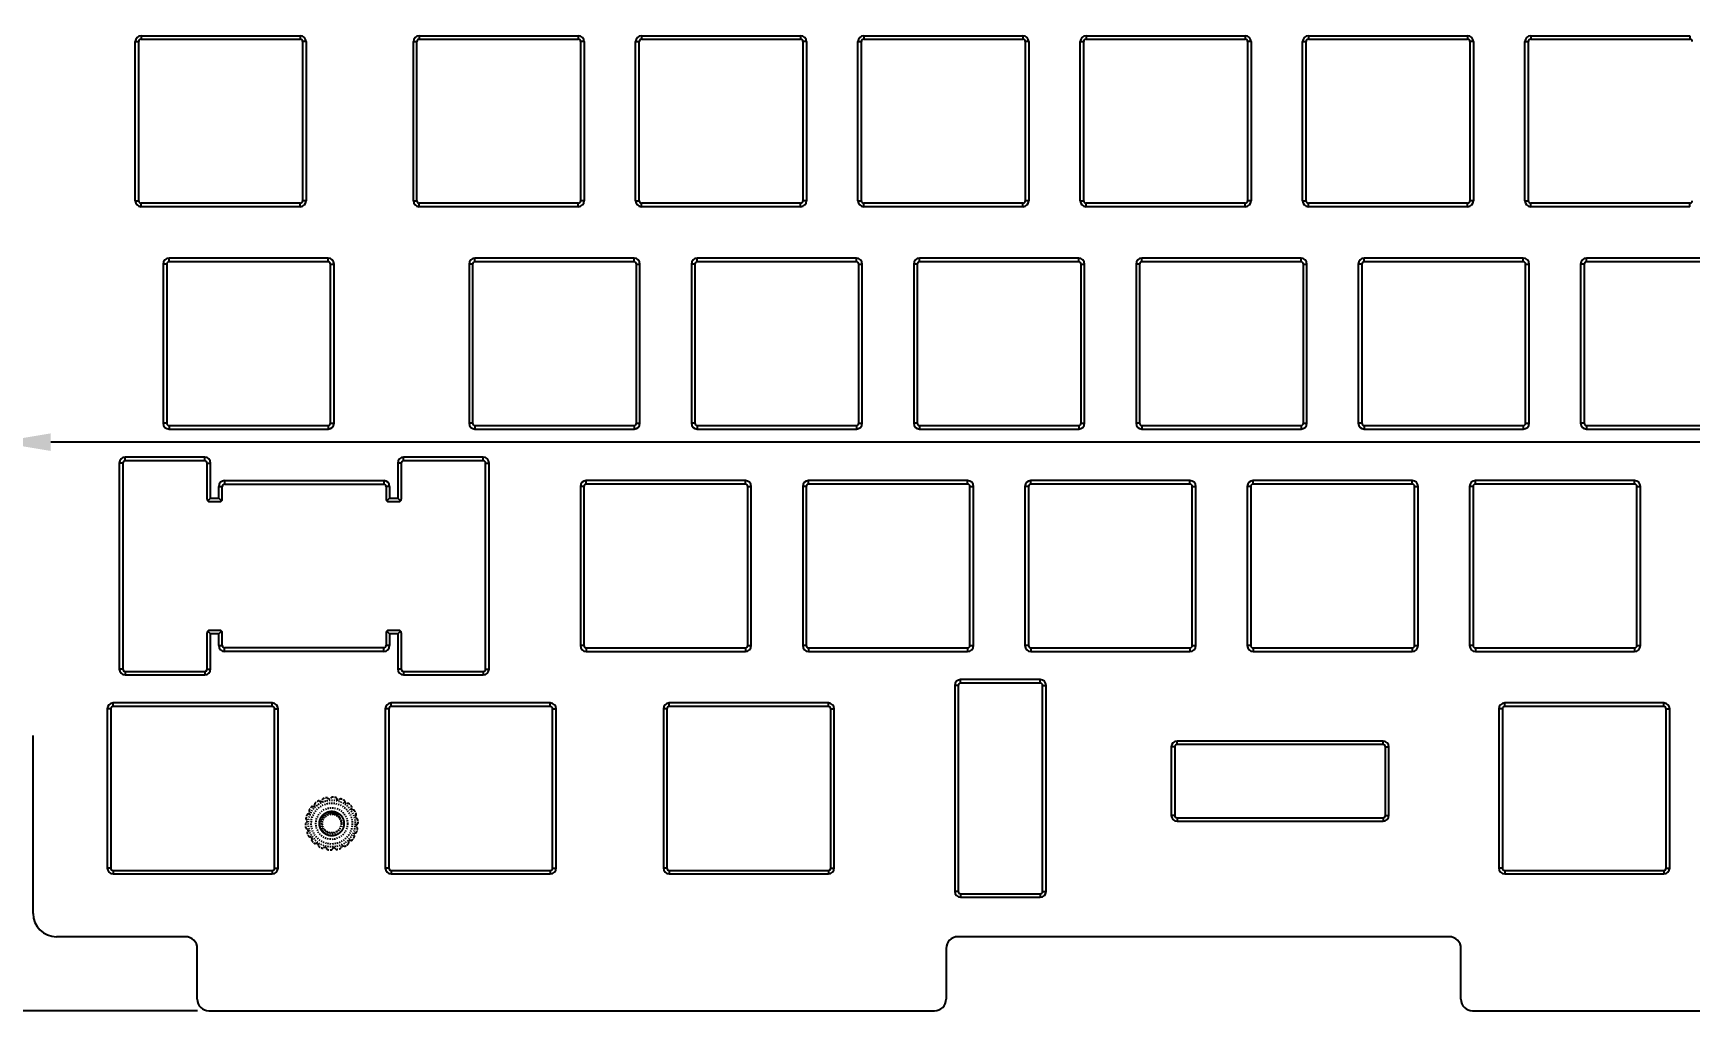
# Model space of a CAD drawing. Header units: inches. Extents: x 1466 to 2556, y -36 to 323.
# Drawn here: x 1578.4 to 1720, y 133.9 to 217.5 of the extents above; entities that cross this region are included whole.
import ezdxf

# ---------------------------------------------------------------- set-up
doc = ezdxf.new("R2010")
doc.units = ezdxf.units.IN
doc.header["$LTSCALE"] = 0.909449
doc.header["$MEASUREMENT"] = 0
doc.header["$PDMODE"] = 3
doc.header["$PDSIZE"] = 0.3125
doc.linetypes.add('HIDDEN', pattern=[0.2, 0.1, -0.1])
doc.linetypes.add('PHANTOM', pattern=[0.8, 0.45, -0.05, 0.1, -0.05, 0.1, -0.05])
doc.layers.get('0').update_dxf_attribs({"linetype": 'CONTINUOUS'})
doc.layers.get('Defpoints').update_dxf_attribs({"linetype": 'CONTINUOUS'})
doc.layers.add('DEFAULT_2', color=8, linetype='HIDDEN')
doc.layers.add('DEFAULT_3', color=7, linetype='PHANTOM')
doc.styles.get("Standard").update_dxf_attribs({"font": 'txt', "width": 0.8})
doc.dimstyles.get("Standard").update_dxf_attribs({"dimtxt": 6, "dimasz": 4.5, "dimexe": 1, "dimexo": 1, "dimgap": 0.09, "dimtad": 0, "dimzin": 1, "dimdsep": 46, "dimtxsty": 'STANDARD', "dimcen": 0.09, "dimclrd": 5, "dimclre": 5, "dimclrt": 1, "dimadec": 0, "dimazin": 0, "dimtp": 0.01, "dimtm": 0.01, "dimtfac": 1, "dimtofl": 0, "dimtmove": 0, "dimatfit": 3, "dimfxl": 1, "dimtolj": 1, "dimtzin": 4, "dimarcsym": 0})

# ---------------------------------------------------------------- blocks, each defined once
blk = doc.blocks.new('*D40')
at = {"layer": 'DEFAULT_3', "color": 3, "linetype": 'ByBlock', "lineweight": -2}
for p, q in [((1575.4, 189.46), (1575.4, 181.53)), ((1894.49, 189.46), (1894.49, 181.53)), ((1575.4, 182.53), (1570.9, 182.53)), ((1889.99, 182.53), (1579.9, 182.53))]:
    blk.add_line(p, q, dxfattribs=at)
at = {"layer": 'DEFAULT_3', "color": 3, "linetype": 'ByBlock'}
for points in [[(1579.9, 183.28), (1579.9, 181.78), (1575.4, 182.53)], [(1889.99, 183.28), (1889.99, 181.78), (1894.49, 182.53)]]:
    blk.add_solid(points, dxfattribs=at)
at = {"layer": 'Defpoints', "color": 0, "linetype": 'ByBlock'}
for p in [(1575.4, 190.46), (1894.49, 190.46), (1894.49, 182.53)]:
    blk.add_point(p, dxfattribs=at)
at = {"layer": 'DEFAULT_3', "color": 3, "linetype": 'ByBlock', "insert": (1554.01, 182.53), "char_height": 6, "attachment_point": 5}
blk.add_mtext('\\A1;319.10%%P0.1', dxfattribs=at)
blk = doc.blocks.new('*D41')
at = {"layer": 'DEFAULT_3', "color": 3, "linetype": 'ByBlock', "lineweight": -2}
for p, q in [((1579.4, 239.5), (1523.51, 239.5)), ((1524.51, 235), (1524.51, 196.62)), ((1524.51, 138.45), (1524.51, 174.84)), ((1592.43, 133.95), (1523.51, 133.95))]:
    blk.add_line(p, q, dxfattribs=at)
at = {"layer": 'DEFAULT_3', "color": 3, "linetype": 'ByBlock'}
for points in [[(1523.76, 235), (1525.26, 235), (1524.51, 239.5)], [(1523.76, 138.45), (1525.26, 138.45), (1524.51, 133.95)]]:
    blk.add_solid(points, dxfattribs=at)
at = {"layer": 'Defpoints', "color": 0, "linetype": 'ByBlock'}
for p in [(1580.4, 239.5), (1524.51, 133.95), (1593.43, 133.95)]:
    blk.add_point(p, dxfattribs=at)
at = {"layer": 'DEFAULT_3', "color": 3, "linetype": 'ByBlock', "insert": (1524.51, 185.73), "char_height": 6, "attachment_point": 5, "rotation": 90}
blk.add_mtext('\\A1;105.55', dxfattribs=at)

msp = doc.modelspace()

# ---------------------------------------------------------------- linework, layer by layer
at = {"color": 7, "linetype": 'Continuous'}
for p, q in [((1587.127, 203.147), (1587.127, 216.747)), ((1587.127, 216.747), (1587.427, 216.747)), ((1587.427, 203.147), (1587.427, 216.747)), ((1587.627, 217.247), (1587.627, 216.947)), ((1587.627, 217.247), (1601.227, 217.247)), ((1587.627, 216.947), (1601.227, 216.947)), ((1601.227, 217.247), (1601.227, 216.947)), ((1601.427, 216.747), (1601.427, 203.147)), ((1601.727, 216.747), (1601.427, 216.747)), ((1601.727, 216.747), (1601.727, 203.147)), ((1610.892, 203.147), (1610.892, 216.747)), ((1610.892, 216.747), (1611.192, 216.747)), ((1611.192, 203.147), (1611.192, 216.747)), ((1611.392, 217.247), (1611.392, 216.947)), ((1611.392, 217.247), (1624.992, 217.247)), ((1611.392, 216.947), (1624.992, 216.947)), ((1624.992, 217.247), (1624.992, 216.947)), ((1625.192, 216.747), (1625.192, 203.147)), ((1625.492, 216.747), (1625.192, 216.747)), ((1625.492, 216.747), (1625.492, 203.147)), ((1629.892, 203.147), (1629.892, 216.747)), ((1629.892, 216.747), (1630.192, 216.747)), ((1630.192, 203.147), (1630.192, 216.747)), ((1630.392, 217.247), (1630.392, 216.947)), ((1630.392, 217.247), (1643.992, 217.247)), ((1630.392, 216.947), (1643.992, 216.947)), ((1643.992, 217.247), (1643.992, 216.947)), ((1644.192, 216.747), (1644.192, 203.147)), ((1644.492, 216.747), (1644.192, 216.747)), ((1644.492, 216.747), (1644.492, 203.147)), ((1648.892, 203.147), (1648.892, 216.747)), ((1648.892, 216.747), (1649.192, 216.747)), ((1649.192, 203.147), (1649.192, 216.747)), ((1649.392, 217.247), (1649.392, 216.947)), ((1649.392, 217.247), (1662.992, 217.247)), ((1649.392, 216.947), (1662.992, 216.947)), ((1662.992, 217.247), (1662.992, 216.947)), ((1663.192, 216.747), (1663.192, 203.147)), ((1663.492, 216.747), (1663.192, 216.747)), ((1663.492, 216.747), (1663.492, 203.147)), ((1667.892, 203.147), (1667.892, 216.747)), ((1667.892, 216.747), (1668.192, 216.747)), ((1668.192, 203.147), (1668.192, 216.747)), ((1668.392, 217.247), (1668.392, 216.947)), ((1668.392, 217.247), (1681.992, 217.247)), ((1668.392, 216.947), (1681.992, 216.947)), ((1681.992, 217.247), (1681.992, 216.947)), ((1682.192, 216.747), (1682.192, 203.147)), ((1682.492, 216.747), (1682.192, 216.747)), ((1682.492, 216.747), (1682.492, 203.147)), ((1686.892, 203.147), (1686.892, 216.747)), ((1686.892, 216.747), (1687.192, 216.747)), ((1687.192, 203.147), (1687.192, 216.747)), ((1687.392, 217.247), (1687.392, 216.947)), ((1687.392, 217.247), (1700.992, 217.247)), ((1687.392, 216.947), (1700.992, 216.947)), ((1700.992, 217.247), (1700.992, 216.947)), ((1701.192, 216.747), (1701.192, 203.147)), ((1701.492, 216.747), (1701.192, 216.747)), ((1701.492, 216.747), (1701.492, 203.147)), ((1705.892, 203.147), (1705.892, 216.747)), ((1705.892, 216.747), (1706.192, 216.747)), ((1706.192, 203.147), (1706.192, 216.747)), ((1706.392, 217.247), (1706.392, 216.947)), ((1706.392, 217.247), (1719.992, 217.247)), ((1706.392, 216.947), (1719.992, 216.947)), ((1719.992, 217.247), (1719.992, 216.947)), ((1587.127, 203.147), (1587.427, 203.147)), ((1587.627, 202.647), (1587.627, 202.947)), ((1601.227, 202.947), (1587.627, 202.947)), ((1601.227, 202.647), (1587.627, 202.647)), ((1601.227, 202.647), (1601.227, 202.947)), ((1601.727, 203.147), (1601.427, 203.147)), ((1610.892, 203.147), (1611.192, 203.147)), ((1611.392, 202.647), (1611.392, 202.947)), ((1624.992, 202.947), (1611.392, 202.947)), ((1624.992, 202.647), (1611.392, 202.647)), ((1624.992, 202.647), (1624.992, 202.947)), ((1625.492, 203.147), (1625.192, 203.147)), ((1629.892, 203.147), (1630.192, 203.147)), ((1630.392, 202.647), (1630.392, 202.947)), ((1643.992, 202.947), (1630.392, 202.947)), ((1643.992, 202.647), (1630.392, 202.647)), ((1643.992, 202.647), (1643.992, 202.947)), ((1644.492, 203.147), (1644.192, 203.147)), ((1648.892, 203.147), (1649.192, 203.147)), ((1649.392, 202.647), (1649.392, 202.947)), ((1662.992, 202.947), (1649.392, 202.947)), ((1662.992, 202.647), (1649.392, 202.647)), ((1662.992, 202.647), (1662.992, 202.947)), ((1663.492, 203.147), (1663.192, 203.147)), ((1667.892, 203.147), (1668.192, 203.147)), ((1668.392, 202.647), (1668.392, 202.947)), ((1681.992, 202.947), (1668.392, 202.947)), ((1681.992, 202.647), (1668.392, 202.647)), ((1681.992, 202.647), (1681.992, 202.947)), ((1682.492, 203.147), (1682.192, 203.147)), ((1686.892, 203.147), (1687.192, 203.147)), ((1687.392, 202.647), (1687.392, 202.947)), ((1700.992, 202.947), (1687.392, 202.947)), ((1700.992, 202.647), (1687.392, 202.647)), ((1700.992, 202.647), (1700.992, 202.947)), ((1701.492, 203.147), (1701.192, 203.147)), ((1705.892, 203.147), (1706.192, 203.147)), ((1706.392, 202.647), (1706.392, 202.947)), ((1719.992, 202.947), (1706.392, 202.947)), ((1719.992, 202.647), (1706.392, 202.647)), ((1719.992, 202.647), (1719.992, 202.947)), ((1590.012, 197.947), (1590.012, 198.247)), ((1603.612, 198.247), (1590.012, 198.247)), ((1603.612, 197.947), (1603.612, 198.247)), ((1616.157, 197.947), (1616.157, 198.247)), ((1629.757, 198.247), (1616.157, 198.247)), ((1629.757, 197.947), (1629.757, 198.247)), ((1635.157, 197.947), (1635.157, 198.247)), ((1648.757, 198.247), (1635.157, 198.247)), ((1648.757, 197.947), (1648.757, 198.247)), ((1654.157, 197.947), (1654.157, 198.247)), ((1667.757, 198.247), (1654.157, 198.247)), ((1667.757, 197.947), (1667.757, 198.247)), ((1673.157, 197.947), (1673.157, 198.247)), ((1686.757, 198.247), (1673.157, 198.247)), ((1686.757, 197.947), (1686.757, 198.247)), ((1692.157, 197.947), (1692.157, 198.247)), ((1705.757, 198.247), (1692.157, 198.247)), ((1705.757, 197.947), (1705.757, 198.247)), ((1711.157, 197.947), (1711.157, 198.247)), ((1724.757, 198.247), (1711.157, 198.247)), ((1589.512, 197.747), (1589.512, 184.147)), ((1589.812, 197.747), (1589.512, 197.747)), ((1589.812, 197.747), (1589.812, 184.147)), ((1603.612, 197.947), (1590.012, 197.947)), ((1603.812, 184.147), (1603.812, 197.747)), ((1603.812, 197.747), (1604.112, 197.747)), ((1604.112, 184.147), (1604.112, 197.747)), ((1615.657, 197.747), (1615.657, 184.147)), ((1615.957, 197.747), (1615.657, 197.747)), ((1615.957, 197.747), (1615.957, 184.147)), ((1629.757, 197.947), (1616.157, 197.947)), ((1629.957, 184.147), (1629.957, 197.747)), ((1629.957, 197.747), (1630.257, 197.747)), ((1630.257, 184.147), (1630.257, 197.747)), ((1634.657, 197.747), (1634.657, 184.147)), ((1634.957, 197.747), (1634.657, 197.747)), ((1634.957, 197.747), (1634.957, 184.147)), ((1648.757, 197.947), (1635.157, 197.947)), ((1648.957, 184.147), (1648.957, 197.747)), ((1648.957, 197.747), (1649.257, 197.747)), ((1649.257, 184.147), (1649.257, 197.747)), ((1653.657, 197.747), (1653.657, 184.147)), ((1653.957, 197.747), (1653.657, 197.747)), ((1653.957, 197.747), (1653.957, 184.147)), ((1667.757, 197.947), (1654.157, 197.947)), ((1667.957, 184.147), (1667.957, 197.747)), ((1667.957, 197.747), (1668.257, 197.747)), ((1668.257, 184.147), (1668.257, 197.747)), ((1672.657, 197.747), (1672.657, 184.147)), ((1672.957, 197.747), (1672.657, 197.747)), ((1672.957, 197.747), (1672.957, 184.147)), ((1686.757, 197.947), (1673.157, 197.947)), ((1686.957, 184.147), (1686.957, 197.747)), ((1686.957, 197.747), (1687.257, 197.747)), ((1687.257, 184.147), (1687.257, 197.747)), ((1691.657, 197.747), (1691.657, 184.147)), ((1691.957, 197.747), (1691.657, 197.747)), ((1691.957, 197.747), (1691.957, 184.147)), ((1705.757, 197.947), (1692.157, 197.947)), ((1705.957, 184.147), (1705.957, 197.747)), ((1705.957, 197.747), (1706.257, 197.747)), ((1706.257, 184.147), (1706.257, 197.747)), ((1710.657, 197.747), (1710.657, 184.147)), ((1710.957, 197.747), (1710.657, 197.747)), ((1710.957, 197.747), (1710.957, 184.147)), ((1724.757, 197.947), (1711.157, 197.947)), ((1589.812, 184.147), (1589.512, 184.147)), ((1603.812, 184.147), (1604.112, 184.147)), ((1615.957, 184.147), (1615.657, 184.147)), ((1629.957, 184.147), (1630.257, 184.147)), ((1634.957, 184.147), (1634.657, 184.147)), ((1648.957, 184.147), (1649.257, 184.147)), ((1653.957, 184.147), (1653.657, 184.147)), ((1667.957, 184.147), (1668.257, 184.147)), ((1672.957, 184.147), (1672.657, 184.147)), ((1686.957, 184.147), (1687.257, 184.147)), ((1691.957, 184.147), (1691.657, 184.147)), ((1705.957, 184.147), (1706.257, 184.147)), ((1710.957, 184.147), (1710.657, 184.147)), ((1590.012, 183.947), (1590.012, 183.647)), ((1590.012, 183.947), (1603.612, 183.947)), ((1590.012, 183.647), (1603.612, 183.647)), ((1603.612, 183.947), (1603.612, 183.647)), ((1616.157, 183.947), (1616.157, 183.647)), ((1616.157, 183.947), (1629.757, 183.947)), ((1616.157, 183.647), (1629.757, 183.647)), ((1629.757, 183.947), (1629.757, 183.647)), ((1635.157, 183.947), (1635.157, 183.647)), ((1635.157, 183.947), (1648.757, 183.947)), ((1635.157, 183.647), (1648.757, 183.647)), ((1648.757, 183.947), (1648.757, 183.647)), ((1654.157, 183.947), (1654.157, 183.647)), ((1654.157, 183.947), (1667.757, 183.947)), ((1654.157, 183.647), (1667.757, 183.647)), ((1667.757, 183.947), (1667.757, 183.647)), ((1673.157, 183.947), (1673.157, 183.647)), ((1673.157, 183.947), (1686.757, 183.947)), ((1673.157, 183.647), (1686.757, 183.647)), ((1686.757, 183.947), (1686.757, 183.647)), ((1692.157, 183.947), (1692.157, 183.647)), ((1692.157, 183.947), (1705.757, 183.947)), ((1692.157, 183.647), (1705.757, 183.647)), ((1705.757, 183.947), (1705.757, 183.647)), ((1711.157, 183.947), (1711.157, 183.647)), ((1711.157, 183.947), (1724.757, 183.947)), ((1711.157, 183.647), (1724.757, 183.647)), ((1586.262, 180.947), (1586.262, 181.247)), ((1593.062, 181.247), (1586.262, 181.247)), ((1593.062, 180.947), (1593.062, 181.247)), ((1610.062, 180.947), (1610.062, 181.247)), ((1616.862, 181.247), (1610.062, 181.247)), ((1616.862, 180.947), (1616.862, 181.247)), ((1585.762, 180.747), (1585.762, 163.147)), ((1586.062, 180.747), (1585.762, 180.747)), ((1586.062, 180.747), (1586.062, 163.147)), ((1593.062, 180.947), (1586.262, 180.947)), ((1593.262, 177.647), (1593.262, 180.747)), ((1593.262, 180.747), (1593.562, 180.747)), ((1593.562, 177.747), (1593.562, 180.747)), ((1609.562, 180.747), (1609.562, 177.747)), ((1609.862, 180.747), (1609.562, 180.747)), ((1609.862, 180.747), (1609.862, 177.647)), ((1616.862, 180.947), (1610.062, 180.947)), ((1617.062, 163.147), (1617.062, 180.747)), ((1617.062, 180.747), (1617.362, 180.747)), ((1617.362, 163.147), (1617.362, 180.747)), ((1594.262, 177.747), (1594.262, 178.747)), ((1594.262, 178.747), (1594.562, 178.747)), ((1594.562, 177.647), (1594.562, 178.747)), ((1594.762, 179.247), (1594.762, 178.947)), ((1594.762, 179.247), (1608.362, 179.247)), ((1594.762, 178.947), (1608.362, 178.947)), ((1608.362, 179.247), (1608.362, 178.947)), ((1608.562, 178.747), (1608.562, 177.647)), ((1608.862, 178.747), (1608.562, 178.747)), ((1608.862, 178.747), (1608.862, 177.747)), ((1625.167, 178.747), (1625.167, 165.147)), ((1625.467, 178.747), (1625.167, 178.747)), ((1625.467, 178.747), (1625.467, 165.147)), ((1625.667, 178.947), (1625.667, 179.247)), ((1639.267, 179.247), (1625.667, 179.247)), ((1639.267, 178.947), (1625.667, 178.947)), ((1639.267, 178.947), (1639.267, 179.247)), ((1639.467, 165.147), (1639.467, 178.747)), ((1639.467, 178.747), (1639.767, 178.747)), ((1639.767, 165.147), (1639.767, 178.747)), ((1644.167, 178.747), (1644.167, 165.147)), ((1644.467, 178.747), (1644.167, 178.747)), ((1644.467, 178.747), (1644.467, 165.147)), ((1644.667, 178.947), (1644.667, 179.247)), ((1658.267, 179.247), (1644.667, 179.247)), ((1658.267, 178.947), (1644.667, 178.947)), ((1658.267, 178.947), (1658.267, 179.247)), ((1658.467, 165.147), (1658.467, 178.747)), ((1658.467, 178.747), (1658.767, 178.747)), ((1658.767, 165.147), (1658.767, 178.747)), ((1663.167, 178.747), (1663.167, 165.147)), ((1663.467, 178.747), (1663.167, 178.747)), ((1663.467, 178.747), (1663.467, 165.147)), ((1663.667, 178.947), (1663.667, 179.247)), ((1677.267, 179.247), (1663.667, 179.247)), ((1677.267, 178.947), (1663.667, 178.947)), ((1677.267, 178.947), (1677.267, 179.247)), ((1677.467, 165.147), (1677.467, 178.747)), ((1677.467, 178.747), (1677.767, 178.747)), ((1677.767, 165.147), (1677.767, 178.747)), ((1682.167, 178.747), (1682.167, 165.147)), ((1682.467, 178.747), (1682.167, 178.747)), ((1682.467, 178.747), (1682.467, 165.147)), ((1682.667, 178.947), (1682.667, 179.247)), ((1696.267, 179.247), (1682.667, 179.247)), ((1696.267, 178.947), (1682.667, 178.947)), ((1696.267, 178.947), (1696.267, 179.247)), ((1696.467, 165.147), (1696.467, 178.747)), ((1696.467, 178.747), (1696.767, 178.747)), ((1696.767, 165.147), (1696.767, 178.747)), ((1701.167, 178.747), (1701.167, 165.147)), ((1701.467, 178.747), (1701.167, 178.747)), ((1701.467, 178.747), (1701.467, 165.147)), ((1701.667, 178.947), (1701.667, 179.247)), ((1715.267, 179.247), (1701.667, 179.247)), ((1715.267, 178.947), (1701.667, 178.947)), ((1715.267, 178.947), (1715.267, 179.247)), ((1715.467, 165.147), (1715.467, 178.747)), ((1715.467, 178.747), (1715.767, 178.747)), ((1715.767, 165.147), (1715.767, 178.747)), ((1593.321, 177.505), (1593.562, 177.747)), ((1593.462, 177.447), (1594.362, 177.447)), ((1593.562, 177.747), (1594.262, 177.747)), ((1594.504, 177.505), (1594.262, 177.747)), ((1608.621, 177.505), (1608.862, 177.747)), ((1608.762, 177.447), (1609.662, 177.447)), ((1608.862, 177.747), (1609.562, 177.747)), ((1609.804, 177.505), (1609.562, 177.747)), ((1593.262, 163.147), (1593.262, 166.247)), ((1593.321, 166.388), (1593.562, 166.147)), ((1594.362, 166.447), (1593.462, 166.447)), ((1593.562, 163.147), (1593.562, 166.147)), ((1594.262, 166.147), (1593.562, 166.147)), ((1594.504, 166.388), (1594.262, 166.147)), ((1594.262, 165.147), (1594.262, 166.147)), ((1594.562, 165.147), (1594.562, 166.247)), ((1608.562, 166.247), (1608.562, 165.147)), ((1608.621, 166.388), (1608.862, 166.147)), ((1609.662, 166.447), (1608.762, 166.447)), ((1608.862, 166.147), (1608.862, 165.147)), ((1609.562, 166.147), (1608.862, 166.147)), ((1609.804, 166.388), (1609.562, 166.147)), ((1609.562, 166.147), (1609.562, 163.147)), ((1609.862, 166.247), (1609.862, 163.147)), ((1594.262, 165.147), (1594.562, 165.147)), ((1594.762, 164.647), (1594.762, 164.947)), ((1608.362, 164.947), (1594.762, 164.947)), ((1608.362, 164.647), (1594.762, 164.647)), ((1608.362, 164.647), (1608.362, 164.947)), ((1608.862, 165.147), (1608.562, 165.147)), ((1625.467, 165.147), (1625.167, 165.147)), ((1625.667, 164.947), (1625.667, 164.647)), ((1625.667, 164.947), (1639.267, 164.947)), ((1625.667, 164.647), (1639.267, 164.647)), ((1639.267, 164.947), (1639.267, 164.647)), ((1639.467, 165.147), (1639.767, 165.147)), ((1644.467, 165.147), (1644.167, 165.147)), ((1644.667, 164.947), (1644.667, 164.647)), ((1644.667, 164.947), (1658.267, 164.947)), ((1644.667, 164.647), (1658.267, 164.647)), ((1658.267, 164.947), (1658.267, 164.647)), ((1658.467, 165.147), (1658.767, 165.147)), ((1663.467, 165.147), (1663.167, 165.147)), ((1663.667, 164.947), (1663.667, 164.647)), ((1663.667, 164.947), (1677.267, 164.947)), ((1663.667, 164.647), (1677.267, 164.647)), ((1677.267, 164.947), (1677.267, 164.647)), ((1677.467, 165.147), (1677.767, 165.147)), ((1682.467, 165.147), (1682.167, 165.147)), ((1682.667, 164.947), (1682.667, 164.647)), ((1682.667, 164.947), (1696.267, 164.947)), ((1682.667, 164.647), (1696.267, 164.647)), ((1696.267, 164.947), (1696.267, 164.647)), ((1696.467, 165.147), (1696.767, 165.147)), ((1701.467, 165.147), (1701.167, 165.147)), ((1701.667, 164.947), (1701.667, 164.647)), ((1701.667, 164.947), (1715.267, 164.947)), ((1701.667, 164.647), (1715.267, 164.647)), ((1715.267, 164.947), (1715.267, 164.647)), ((1715.467, 165.147), (1715.767, 165.147)), ((1586.062, 163.147), (1585.762, 163.147)), ((1586.262, 162.947), (1586.262, 162.647)), ((1586.262, 162.947), (1593.062, 162.947)), ((1593.062, 162.947), (1593.062, 162.647)), ((1593.262, 163.147), (1593.562, 163.147)), ((1609.862, 163.147), (1609.562, 163.147)), ((1610.062, 162.947), (1610.062, 162.647)), ((1610.062, 162.947), (1616.862, 162.947)), ((1616.862, 162.947), (1616.862, 162.647)), ((1617.062, 163.147), (1617.362, 163.147)), ((1586.262, 162.647), (1593.062, 162.647)), ((1610.062, 162.647), (1616.862, 162.647)), ((1657.167, 161.747), (1657.167, 144.147)), ((1657.467, 161.747), (1657.167, 161.747)), ((1657.467, 161.747), (1657.467, 144.147)), ((1657.667, 161.947), (1657.667, 162.247)), ((1664.467, 162.247), (1657.667, 162.247)), ((1664.467, 161.947), (1657.667, 161.947)), ((1664.467, 161.947), (1664.467, 162.247)), ((1664.667, 144.147), (1664.667, 161.747)), ((1664.667, 161.747), (1664.967, 161.747)), ((1664.967, 144.147), (1664.967, 161.747)), ((1585.232, 159.947), (1585.232, 160.247)), ((1598.832, 160.247), (1585.232, 160.247)), ((1598.832, 159.947), (1598.832, 160.247)), ((1608.997, 159.947), (1608.997, 160.247)), ((1622.597, 160.247), (1608.997, 160.247)), ((1622.597, 159.947), (1622.597, 160.247)), ((1632.762, 159.947), (1632.762, 160.247)), ((1646.362, 160.247), (1632.762, 160.247)), ((1646.362, 159.947), (1646.362, 160.247)), ((1704.167, 159.947), (1704.167, 160.247)), ((1717.767, 160.247), (1704.167, 160.247)), ((1717.767, 159.947), (1717.767, 160.247)), ((1584.732, 159.747), (1584.732, 146.147)), ((1585.032, 159.747), (1584.732, 159.747)), ((1585.032, 159.747), (1585.032, 146.147)), ((1598.832, 159.947), (1585.232, 159.947)), ((1599.032, 146.147), (1599.032, 159.747)), ((1599.032, 159.747), (1599.332, 159.747)), ((1599.332, 146.147), (1599.332, 159.747)), ((1608.497, 159.747), (1608.497, 146.147)), ((1608.797, 159.747), (1608.497, 159.747)), ((1608.797, 159.747), (1608.797, 146.147)), ((1622.597, 159.947), (1608.997, 159.947)), ((1622.797, 146.147), (1622.797, 159.747)), ((1622.797, 159.747), (1623.097, 159.747)), ((1623.097, 146.147), (1623.097, 159.747)), ((1632.262, 159.747), (1632.262, 146.147)), ((1632.562, 159.747), (1632.262, 159.747)), ((1632.562, 159.747), (1632.562, 146.147)), ((1646.362, 159.947), (1632.762, 159.947)), ((1646.562, 146.147), (1646.562, 159.747)), ((1646.562, 159.747), (1646.862, 159.747)), ((1646.862, 146.147), (1646.862, 159.747)), ((1703.667, 159.747), (1703.667, 146.147)), ((1703.967, 159.747), (1703.667, 159.747)), ((1703.967, 159.747), (1703.967, 146.147)), ((1717.767, 159.947), (1704.167, 159.947)), ((1717.967, 159.747), (1718.267, 159.747)), ((1717.967, 146.147), (1717.967, 159.747)), ((1718.267, 146.147), (1718.267, 159.747)), ((1578.396, 142.277), (1578.396, 157.462)), ((1675.667, 156.497), (1675.667, 150.647)), ((1675.967, 156.497), (1675.667, 156.497)), ((1675.967, 156.497), (1675.967, 150.647)), ((1676.167, 156.697), (1676.167, 156.997)), ((1693.767, 156.997), (1676.167, 156.997)), ((1693.767, 156.697), (1676.167, 156.697)), ((1693.767, 156.697), (1693.767, 156.997)), ((1693.967, 150.647), (1693.967, 156.497)), ((1693.967, 156.497), (1694.267, 156.497)), ((1694.267, 150.647), (1694.267, 156.497)), ((1675.967, 150.647), (1675.667, 150.647)), ((1676.167, 150.447), (1676.167, 150.147)), ((1676.167, 150.447), (1693.767, 150.447)), ((1676.167, 150.147), (1693.767, 150.147)), ((1693.767, 150.447), (1693.767, 150.147)), ((1693.967, 150.647), (1694.267, 150.647)), ((1585.032, 146.147), (1584.732, 146.147)), ((1585.232, 145.947), (1585.232, 145.647)), ((1585.232, 145.947), (1598.832, 145.947)), ((1598.832, 145.947), (1598.832, 145.647)), ((1599.032, 146.147), (1599.332, 146.147)), ((1608.797, 146.147), (1608.497, 146.147)), ((1608.997, 145.947), (1608.997, 145.647)), ((1608.997, 145.947), (1622.597, 145.947)), ((1622.597, 145.947), (1622.597, 145.647)), ((1622.797, 146.147), (1623.097, 146.147)), ((1632.562, 146.147), (1632.262, 146.147)), ((1632.762, 145.947), (1632.762, 145.647)), ((1632.762, 145.947), (1646.362, 145.947)), ((1646.362, 145.947), (1646.362, 145.647)), ((1646.562, 146.147), (1646.862, 146.147)), ((1703.967, 146.147), (1703.667, 146.147)), ((1704.167, 145.947), (1717.767, 145.947)), ((1704.167, 145.947), (1704.167, 145.647)), ((1717.767, 145.947), (1717.767, 145.647)), ((1717.967, 146.147), (1718.267, 146.147)), ((1585.232, 145.647), (1598.832, 145.647)), ((1608.997, 145.647), (1622.597, 145.647)), ((1632.762, 145.647), (1646.362, 145.647)), ((1704.167, 145.647), (1717.767, 145.647)), ((1657.467, 144.147), (1657.167, 144.147)), ((1657.667, 143.947), (1657.667, 143.647)), ((1657.667, 143.947), (1664.467, 143.947)), ((1657.667, 143.647), (1664.467, 143.647)), ((1664.467, 143.947), (1664.467, 143.647)), ((1664.667, 144.147), (1664.967, 144.147)), ((1591.427, 140.277), (1580.396, 140.277)), ((1699.427, 140.277), (1657.427, 140.277)), ((1592.427, 134.947), (1592.427, 139.277)), ((1656.427, 139.277), (1656.427, 134.947)), ((1700.427, 134.947), (1700.427, 139.277)), ((1593.427, 133.947), (1655.427, 133.947)), ((1701.427, 133.947), (1763.427, 133.947))]:
    msp.add_line(p, q, dxfattribs=at)
for centre, radius, start, end in [((1587.627, 216.747), 0.5, 90, 180), ((1587.627, 216.747), 0.2, 90, 180), ((1601.227, 216.747), 0.5, 0, 90), ((1601.227, 216.747), 0.2, 0, 90), ((1611.392, 216.747), 0.5, 90, 180), ((1611.392, 216.747), 0.2, 90, 180), ((1624.992, 216.747), 0.5, 0, 90), ((1624.992, 216.747), 0.2, 0, 90), ((1630.392, 216.747), 0.5, 90, 180), ((1630.392, 216.747), 0.2, 90, 180), ((1643.992, 216.747), 0.5, 0, 90), ((1643.992, 216.747), 0.2, 0, 90), ((1649.392, 216.747), 0.5, 90, 180), ((1649.392, 216.747), 0.2, 90, 180), ((1662.992, 216.747), 0.5, 0, 90), ((1662.992, 216.747), 0.2, 0, 90), ((1668.392, 216.747), 0.5, 90, 180), ((1668.392, 216.747), 0.2, 90, 180), ((1681.992, 216.747), 0.5, 0, 90), ((1681.992, 216.747), 0.2, 0, 90), ((1687.392, 216.747), 0.5, 90, 180), ((1687.392, 216.747), 0.2, 90, 180), ((1700.992, 216.747), 0.5, 0, 90), ((1700.992, 216.747), 0.2, 0, 90), ((1706.392, 216.747), 0.5, 90, 180), ((1706.392, 216.747), 0.2, 90, 180), ((1719.992, 216.747), 0.2, 0, 90), ((1587.627, 203.147), 0.5, 180, 270), ((1587.627, 203.147), 0.2, 180, 270), ((1601.227, 203.147), 0.5, 270, 360), ((1601.227, 203.147), 0.2, 270, 0), ((1611.392, 203.147), 0.5, 180, 270), ((1611.392, 203.147), 0.2, 180, 270), ((1624.992, 203.147), 0.5, 270, 0), ((1624.992, 203.147), 0.2, 270, 0), ((1630.392, 203.147), 0.5, 180, 270), ((1630.392, 203.147), 0.2, 180, 270), ((1643.992, 203.147), 0.5, 270, 360), ((1643.992, 203.147), 0.2, 270, 0), ((1649.392, 203.147), 0.5, 180, 270), ((1649.392, 203.147), 0.2, 180, 270), ((1662.992, 203.147), 0.5, 270, 360), ((1662.992, 203.147), 0.2, 270, 0), ((1668.392, 203.147), 0.5, 180, 270), ((1668.392, 203.147), 0.2, 180, 270), ((1681.992, 203.147), 0.5, 270, 0), ((1681.992, 203.147), 0.2, 270, 0), ((1687.392, 203.147), 0.5, 180, 270), ((1687.392, 203.147), 0.2, 180, 270), ((1700.992, 203.147), 0.5, 270, 360), ((1700.992, 203.147), 0.2, 270, 0), ((1706.392, 203.147), 0.5, 180, 270), ((1706.392, 203.147), 0.2, 180, 270), ((1719.992, 203.147), 0.2, 270, 0), ((1590.012, 197.747), 0.5, 90, 180), ((1603.612, 197.747), 0.5, 0, 90), ((1616.157, 197.747), 0.5, 90, 180), ((1629.757, 197.747), 0.5, 0, 90), ((1635.157, 197.747), 0.5, 90, 180), ((1648.757, 197.747), 0.5, 0, 90), ((1654.157, 197.747), 0.5, 90, 180), ((1667.757, 197.747), 0.5, 0, 90), ((1673.157, 197.747), 0.5, 90, 180), ((1686.757, 197.747), 0.5, 0, 90), ((1692.157, 197.747), 0.5, 90, 180), ((1705.757, 197.747), 0.5, 0, 90), ((1711.157, 197.747), 0.5, 90, 180), ((1590.012, 197.747), 0.2, 90, 180), ((1603.612, 197.747), 0.2, 0, 90), ((1616.157, 197.747), 0.2, 90, 180), ((1629.757, 197.747), 0.2, 0, 90), ((1635.157, 197.747), 0.2, 90, 180), ((1648.757, 197.747), 0.2, 0, 90), ((1654.157, 197.747), 0.2, 90, 180), ((1667.757, 197.747), 0.2, 0, 90), ((1673.157, 197.747), 0.2, 90, 180), ((1686.757, 197.747), 0.2, 0, 90), ((1692.157, 197.747), 0.2, 90, 180), ((1705.757, 197.747), 0.2, 0, 90), ((1711.157, 197.747), 0.2, 90, 180), ((1590.012, 184.147), 0.5, 180, 270), ((1590.012, 184.147), 0.2, 180, 270), ((1603.612, 184.147), 0.5, 270, 360), ((1603.612, 184.147), 0.2, 270, 0), ((1616.157, 184.147), 0.5, 180, 270), ((1616.157, 184.147), 0.2, 180, 270), ((1629.757, 184.147), 0.5, 270, 0), ((1629.757, 184.147), 0.2, 270, 0), ((1635.157, 184.147), 0.5, 180, 270), ((1635.157, 184.147), 0.2, 180, 270), ((1648.757, 184.147), 0.5, 270, 360), ((1648.757, 184.147), 0.2, 270, 0), ((1654.157, 184.147), 0.5, 180, 270), ((1654.157, 184.147), 0.2, 180, 270), ((1667.757, 184.147), 0.5, 270, 360), ((1667.757, 184.147), 0.2, 270, 0), ((1673.157, 184.147), 0.5, 180, 270), ((1673.157, 184.147), 0.2, 180, 270), ((1686.757, 184.147), 0.5, 270, 0), ((1686.757, 184.147), 0.2, 270, 0), ((1692.157, 184.147), 0.5, 180, 270), ((1692.157, 184.147), 0.2, 180, 270), ((1705.757, 184.147), 0.5, 270, 360), ((1705.757, 184.147), 0.2, 270, 0), ((1711.157, 184.147), 0.5, 180, 270), ((1711.157, 184.147), 0.2, 180, 270), ((1586.262, 180.747), 0.5, 90, 180), ((1593.062, 180.747), 0.5, 0, 90), ((1610.062, 180.747), 0.5, 90, 180), ((1616.862, 180.747), 0.5, 0, 90), ((1586.262, 180.747), 0.2, 90, 180), ((1593.062, 180.747), 0.2, 0, 90), ((1610.062, 180.747), 0.2, 90, 180), ((1616.862, 180.747), 0.2, 0, 90), ((1594.762, 178.747), 0.5, 90, 180), ((1594.762, 178.747), 0.2, 90, 180), ((1608.362, 178.747), 0.5, 0, 90), ((1608.362, 178.747), 0.2, 0, 90), ((1625.667, 178.747), 0.5, 90, 180), ((1625.667, 178.747), 0.2, 90, 180), ((1639.267, 178.747), 0.5, 0, 90), ((1639.267, 178.747), 0.2, 0, 90), ((1644.667, 178.747), 0.5, 90, 180), ((1644.667, 178.747), 0.2, 90, 180), ((1658.267, 178.747), 0.5, 0, 90), ((1658.267, 178.747), 0.2, 0, 90), ((1663.667, 178.747), 0.5, 90, 180), ((1663.667, 178.747), 0.2, 90, 180), ((1677.267, 178.747), 0.5, 0, 90), ((1677.267, 178.747), 0.2, 0, 90), ((1682.667, 178.747), 0.5, 90, 180), ((1682.667, 178.747), 0.2, 90, 180), ((1696.267, 178.747), 0.5, 0, 90), ((1696.267, 178.747), 0.2, 0, 90), ((1701.667, 178.747), 0.5, 90, 180), ((1701.667, 178.747), 0.2, 90, 180), ((1715.267, 178.747), 0.5, 0, 90), ((1715.267, 178.747), 0.2, 0, 90), ((1593.462, 177.647), 0.2, 180, 270), ((1594.362, 177.647), 0.2, 270, 0), ((1608.762, 177.647), 0.2, 180, 270), ((1609.662, 177.647), 0.2, 270, 0), ((1593.462, 166.247), 0.2, 90, 180), ((1594.362, 166.247), 0.2, 0, 90), ((1608.762, 166.247), 0.2, 90, 180), ((1609.662, 166.247), 0.2, 0, 90), ((1594.762, 165.147), 0.5, 180, 270), ((1594.762, 165.147), 0.2, 180, 270), ((1608.362, 165.147), 0.5, 270, 0), ((1608.362, 165.147), 0.2, 270, 0), ((1625.667, 165.147), 0.5, 180, 270), ((1625.667, 165.147), 0.2, 180, 270), ((1639.267, 165.147), 0.5, 270, 0), ((1639.267, 165.147), 0.2, 270, 0), ((1644.667, 165.147), 0.5, 180, 270), ((1644.667, 165.147), 0.2, 180, 270), ((1658.267, 165.147), 0.5, 270, 0), ((1658.267, 165.147), 0.2, 270, 0), ((1663.667, 165.147), 0.5, 180, 270), ((1663.667, 165.147), 0.2, 180, 270), ((1677.267, 165.147), 0.5, 270, 0), ((1677.267, 165.147), 0.2, 270, 0), ((1682.667, 165.147), 0.5, 180, 270), ((1682.667, 165.147), 0.2, 180, 270), ((1696.267, 165.147), 0.5, 270, 0), ((1696.267, 165.147), 0.2, 270, 0), ((1701.667, 165.147), 0.5, 180, 270), ((1701.667, 165.147), 0.2, 180, 270), ((1715.267, 165.147), 0.5, 270, 0), ((1715.267, 165.147), 0.2, 270, 0), ((1586.262, 163.147), 0.5, 180, 270), ((1586.262, 163.147), 0.2, 180, 270), ((1593.062, 163.147), 0.5, 270, 0), ((1593.062, 163.147), 0.2, 270, 0), ((1610.062, 163.147), 0.5, 180, 270), ((1610.062, 163.147), 0.2, 180, 270), ((1616.862, 163.147), 0.5, 270, 0), ((1616.862, 163.147), 0.2, 270, 0), ((1657.667, 161.747), 0.5, 90, 180), ((1657.667, 161.747), 0.2, 90, 180), ((1664.467, 161.747), 0.5, 0, 90), ((1664.467, 161.747), 0.2, 0, 90), ((1585.232, 159.747), 0.5, 90, 180), ((1598.832, 159.747), 0.5, 0, 90), ((1608.997, 159.747), 0.5, 90, 180), ((1622.597, 159.747), 0.5, 0, 90), ((1632.762, 159.747), 0.5, 90, 180), ((1646.362, 159.747), 0.5, 0, 90), ((1704.167, 159.747), 0.5, 90, 180), ((1717.767, 159.747), 0.5, 0, 90), ((1585.232, 159.747), 0.2, 90, 180), ((1598.832, 159.747), 0.2, 0, 90), ((1608.997, 159.747), 0.2, 90, 180), ((1622.597, 159.747), 0.2, 0, 90), ((1632.762, 159.747), 0.2, 90, 180), ((1646.362, 159.747), 0.2, 0, 90), ((1704.167, 159.747), 0.2, 90, 180), ((1717.767, 159.747), 0.2, 0, 90), ((1676.167, 156.497), 0.5, 90, 180), ((1676.167, 156.497), 0.2, 90, 180), ((1693.767, 156.497), 0.5, 0, 90), ((1693.767, 156.497), 0.2, 0, 90), ((1676.167, 150.647), 0.5, 180, 270), ((1676.167, 150.647), 0.2, 180, 270), ((1693.767, 150.647), 0.5, 270, 0), ((1693.767, 150.647), 0.2, 270, 0), ((1585.232, 146.147), 0.5, 180, 270), ((1585.232, 146.147), 0.2, 180, 270), ((1598.832, 146.147), 0.5, 270, 360), ((1598.832, 146.147), 0.2, 270, 0), ((1608.997, 146.147), 0.5, 180, 270), ((1608.997, 146.147), 0.2, 180, 270), ((1622.597, 146.147), 0.5, 270, 0), ((1622.597, 146.147), 0.2, 270, 0), ((1632.762, 146.147), 0.5, 180, 270), ((1632.762, 146.147), 0.2, 180, 270), ((1646.362, 146.147), 0.5, 270, 0), ((1646.362, 146.147), 0.2, 270, 0), ((1704.167, 146.147), 0.5, 180, 270), ((1704.167, 146.147), 0.2, 180, 270), ((1717.767, 146.147), 0.5, 270, 0), ((1717.767, 146.147), 0.2, 270, 0), ((1657.667, 144.147), 0.5, 180, 270), ((1657.667, 144.147), 0.2, 180, 270), ((1664.467, 144.147), 0.5, 270, 0), ((1664.467, 144.147), 0.2, 270, 0), ((1580.396, 142.277), 2, 180, 270), ((1591.427, 139.277), 1, 0, 90), ((1657.427, 139.277), 1, 90, 180), ((1699.427, 139.277), 1, 0, 90), ((1593.427, 134.947), 1, 180, 270), ((1655.427, 134.947), 1, 270, 0), ((1701.427, 134.947), 1, 180, 270)]:
    msp.add_arc(centre, radius, start, end, dxfattribs=at)
at = {"layer": 'DEFAULT_2', "color": 8, "linetype": 'HIDDEN'}
for p, q in [((1602.466, 151.494), (1602.468, 151.624)), ((1602.956, 151.837), (1602.826, 151.883)), ((1603.129, 152.018), (1603.083, 151.896)), ((1603.66, 152.051), (1603.554, 152.138)), ((1603.884, 152.162), (1603.8, 152.063)), ((1604.395, 152.011), (1604.325, 152.129)), ((1604.644, 152.038), (1604.53, 151.975)), ((1605.072, 151.722), (1605.047, 151.857)), ((1605.315, 151.663), (1605.187, 151.642)), ((1601.728, 150.302), (1601.811, 150.201)), ((1601.965, 150.779), (1601.837, 150.73)), ((1601.981, 151.028), (1602.024, 150.905)), ((1602.238, 151.394), (1602.367, 151.395)), ((1603.915, 150.797), (1603.915, 150.994)), ((1605.61, 151.219), (1605.632, 151.355)), ((1605.817, 151.08), (1605.69, 151.105)), ((1605.943, 150.563), (1606.01, 150.682)), ((1606.09, 150.361), (1605.979, 150.428)), ((1601.798, 150.062), (1601.694, 149.972)), ((1601.851, 149.466), (1601.739, 149.532)), ((1601.887, 149.331), (1601.819, 149.211)), ((1602.139, 148.789), (1602.012, 148.813)), ((1605.805, 148.988), (1605.848, 148.866)), ((1605.864, 149.115), (1605.993, 149.164)), ((1606.019, 149.693), (1606.101, 149.592)), ((1606.031, 149.832), (1606.135, 149.921)), ((1602.22, 148.675), (1602.197, 148.539)), ((1602.642, 148.252), (1602.514, 148.231)), ((1602.757, 148.172), (1602.782, 148.037)), ((1603.299, 147.919), (1603.186, 147.855)), ((1603.434, 147.883), (1603.504, 147.764)), ((1604.03, 147.831), (1603.945, 147.732)), ((1604.169, 147.843), (1604.275, 147.756)), ((1604.747, 147.998), (1604.701, 147.876)), ((1604.873, 148.057), (1605.003, 148.011)), ((1605.363, 148.4), (1605.361, 148.27)), ((1605.592, 148.5), (1605.462, 148.498))]:
    msp.add_line(p, q, dxfattribs=at)
for radius in [2, 1.75, 1.35, 0.85, 0.8]:
    msp.add_circle((1603.915, 149.947), radius, dxfattribs=at)
for centre, radius, start, end in [((1602.568, 151.623), 0.1, 128.78772, 179.31073), ((1603.915, 149.947), 2.25, 121.21228, 128.78772), ((1602.801, 151.786), 0.1, 70.68927, 121.21228), ((1602.989, 151.931), 0.1, 250.68927, 339.31073), ((1603.222, 151.982), 0.1, 108.78772, 159.31073), ((1603.915, 149.947), 2.25, 101.21228, 108.78772), ((1603.497, 152.056), 0.1, 50.68927, 101.21228), ((1603.724, 152.128), 0.1, 230.68927, 319.31073), ((1603.96, 152.096), 0.1, 88.78772, 139.31073), ((1603.915, 149.947), 2.25, 81.21228, 88.78772), ((1604.243, 152.072), 0.1, 30.68927, 81.21228), ((1604.481, 152.062), 0.1, 210.68927, 299.31073), ((1604.693, 151.951), 0.1, 68.78772, 119.31073), ((1603.915, 149.947), 2.25, 61.21228, 68.78772), ((1604.95, 151.831), 0.1, 10.68927, 61.21228), ((1605.171, 151.741), 0.1, 190.68927, 279.31073), ((1605.331, 151.564), 0.1, 48.78772, 99.31073), ((1603.915, 149.947), 2.25, 41.21228, 48.78772), ((1601.806, 150.365), 0.1, 168.78772, 219.31073), ((1603.915, 149.947), 2.25, 161.21228, 168.78772), ((1601.879, 150.639), 0.1, 110.68927, 161.21228), ((1601.733, 150.138), 0.1, 310.68927, 39.31073), ((1601.93, 150.872), 0.1, 290.68927, 19.31073), ((1602.076, 151.061), 0.1, 148.78772, 199.31073), ((1603.915, 149.947), 2.25, 141.21228, 148.78772), ((1602.239, 151.294), 0.1, 90.68927, 141.21228), ((1602.366, 151.495), 0.1, 270.68927, 359.31073), ((1605.532, 151.363), 0.1, 350.68927, 41.21228), ((1605.708, 151.203), 0.1, 170.68927, 259.31073), ((1605.799, 150.982), 0.1, 28.78772, 79.31073), ((1603.915, 149.947), 2.25, 21.21228, 28.78772), ((1606.03, 150.514), 0.1, 150.68927, 239.31073), ((1605.919, 150.725), 0.1, 330.68927, 21.21228), ((1606.039, 150.275), 0.1, 8.78772, 59.31073), ((1603.915, 149.947), 2.25, 1.21228, 8.78772), ((1601.765, 149.901), 0.1, 130.68927, 181.21228), ((1603.915, 149.947), 2.25, 181.21228, 188.78772), ((1601.79, 149.618), 0.1, 188.78772, 239.31073), ((1601.91, 149.169), 0.1, 150.68927, 201.21228), ((1603.915, 149.947), 2.25, 201.21228, 208.78772), ((1601.8, 149.38), 0.1, 330.68927, 59.31073), ((1602.03, 148.911), 0.1, 208.78772, 259.31073), ((1602.121, 148.691), 0.1, 350.68927, 79.31073), ((1603.915, 149.947), 2.25, 321.21228, 328.78772), ((1605.899, 149.021), 0.1, 110.68927, 199.31073), ((1605.753, 148.833), 0.1, 328.78772, 19.31073), ((1605.95, 149.254), 0.1, 290.68927, 341.21228), ((1606.096, 149.756), 0.1, 130.68927, 219.31073), ((1603.915, 149.947), 2.25, 341.21228, 348.78772), ((1606.024, 149.529), 0.1, 348.78772, 39.31073), ((1606.064, 149.992), 0.1, 310.68927, 1.21228), ((1602.297, 148.53), 0.1, 170.68927, 221.21228), ((1603.915, 149.947), 2.25, 221.21228, 228.78772), ((1602.498, 148.329), 0.1, 228.78772, 279.31073), ((1602.659, 148.153), 0.1, 10.68927, 99.31073), ((1602.879, 148.063), 0.1, 190.68927, 241.21228), ((1603.915, 149.947), 2.25, 241.21228, 248.78772), ((1603.137, 147.942), 0.1, 248.78772, 299.31073), ((1603.348, 147.832), 0.1, 30.68927, 119.31073), ((1603.586, 147.822), 0.1, 210.68927, 261.21228), ((1603.915, 149.947), 2.25, 261.21228, 268.78772), ((1603.869, 147.797), 0.1, 268.78772, 319.31073), ((1604.106, 147.765), 0.1, 50.68927, 139.31073), ((1604.333, 147.838), 0.1, 230.68927, 281.21228), ((1603.915, 149.947), 2.25, 281.21228, 288.78772), ((1604.607, 147.911), 0.1, 288.78772, 339.31073), ((1604.84, 147.962), 0.1, 70.68927, 159.31073), ((1605.029, 148.108), 0.1, 250.68927, 301.21228), ((1603.915, 149.947), 2.25, 301.21228, 308.78772), ((1605.262, 148.271), 0.1, 308.78772, 359.31073), ((1605.463, 148.398), 0.1, 90.68927, 179.31073), ((1605.591, 148.6), 0.1, 270.68927, 321.21228)]:
    msp.add_arc(centre, radius, start, end, dxfattribs=at)
for points, knots in [([(1603.915, 150.994), (1604.011, 150.994), (1604.204, 150.968), (1604.47, 150.85), (1604.695, 150.666), (1604.861, 150.426), (1604.956, 150.15), (1604.971, 149.859), (1604.909, 149.575), (1604.769, 149.319), (1604.567, 149.109), (1604.314, 148.964), (1604.078, 148.904), (1603.886, 148.896), (1603.694, 148.915), (1603.508, 148.973), (1603.34, 149.067), (1603.225, 149.154), (1603.123, 149.257), (1603.035, 149.372), (1602.964, 149.498), (1602.912, 149.633), (1602.878, 149.774), (1602.864, 149.917), (1602.87, 150.062), (1602.896, 150.204), (1602.941, 150.342), (1603.004, 150.472), (1603.085, 150.592), (1603.182, 150.7), (1603.292, 150.793), (1603.414, 150.871), (1603.546, 150.931), (1603.73, 150.986), (1603.925, 151.002), (1604.116, 150.978), (1604.302, 150.929), (1604.475, 150.84), (1604.626, 150.72), (1604.759, 150.581), (1604.886, 150.373), (1604.966, 150.093), (1604.965, 149.802), (1604.862, 149.43), (1604.544, 149.041), (1604.068, 148.879), (1603.684, 148.912), (1603.41, 149.013), (1603.176, 149.186), (1603.026, 149.378), (1602.941, 149.551), (1602.881, 149.734), (1602.86, 149.927), (1602.878, 150.119), (1602.923, 150.306), (1603.006, 150.483), (1603.122, 150.636), (1603.224, 150.739), (1603.339, 150.826), (1603.465, 150.897), (1603.6, 150.95), (1603.741, 150.983), (1603.885, 150.997), (1604.029, 150.991), (1604.172, 150.966), (1604.309, 150.921), (1604.439, 150.857), (1604.559, 150.777), (1604.667, 150.68), (1604.761, 150.57), (1604.838, 150.448), (1604.898, 150.316), (1604.94, 150.178), (1604.969, 149.987), (1604.956, 149.745), (1604.862, 149.469), (1604.696, 149.229), (1604.471, 149.043), (1604.204, 148.927), (1603.916, 148.886), (1603.627, 148.926), (1603.36, 149.042), (1603.135, 149.228), (1602.968, 149.467), (1602.874, 149.742), (1602.857, 150.033), (1602.9, 150.223), (1602.933, 150.313)], [0, 0, 0, 0, 0.0156207, 0.0312417, 0.0468618, 0.0624828, 0.0781031, 0.0937235, 0.1093442, 0.1249647, 0.1405859, 0.1562066, 0.1718275, 0.1796564, 0.187485, 0.2031064, 0.2109353, 0.2187644, 0.2265933, 0.2344223, 0.2422506, 0.2500798, 0.2579085, 0.2657376, 0.273566, 0.2813951, 0.2892239, 0.2970531, 0.304882, 0.3127109, 0.3205401, 0.328369, 0.3361983, 0.3440269, 0.3596489, 0.3674779, 0.3753061, 0.3909275, 0.3987563, 0.4065849, 0.422206, 0.4378259, 0.4534474, 0.4690682, 0.5000189, 0.5309693, 0.5465897, 0.5622108, 0.5778305, 0.5934519, 0.6012804, 0.6091092, 0.6247304, 0.6325586, 0.6403878, 0.6560103, 0.6638391, 0.6716685, 0.6794976, 0.6873268, 0.6951557, 0.7029845, 0.7108136, 0.7186426, 0.7264716, 0.7343, 0.7421292, 0.7499578, 0.7577868, 0.765615, 0.7734441, 0.7812731, 0.7891022, 0.7969311, 0.8125525, 0.8281721, 0.8437932, 0.8594143, 0.8750359, 0.8906567, 0.9062774, 0.9218976, 0.9375176, 0.9531382, 0.968758, 0.9843791, 1, 1, 1, 1]), ([(1603.229, 149.155), (1603.156, 149.218), (1603.028, 149.364), (1602.924, 149.584), (1602.879, 149.771), (1602.859, 149.963), (1602.886, 150.205), (1602.994, 150.475), (1603.173, 150.705), (1603.407, 150.879), (1603.68, 150.981), (1603.97, 151.007), (1604.256, 150.951), (1604.517, 150.82), (1604.731, 150.623), (1604.86, 150.417), (1604.925, 150.236), (1604.955, 150.094), (1604.965, 149.95), (1604.956, 149.805), (1604.927, 149.664), (1604.862, 149.482), (1604.76, 149.316), (1604.629, 149.176), (1604.516, 149.085), (1604.392, 149.011), (1604.259, 148.954), (1604.119, 148.916), (1603.976, 148.898), (1603.831, 148.9), (1603.688, 148.921), (1603.549, 148.961), (1603.374, 149.041), (1603.216, 149.156), (1603.087, 149.299), (1602.979, 149.458), (1602.906, 149.639), (1602.87, 149.828), (1602.862, 150.021), (1602.902, 150.26), (1603.004, 150.481), (1603.12, 150.634), (1603.256, 150.771), (1603.459, 150.905), (1603.737, 150.992), (1604.028, 151.002), (1604.311, 150.93), (1604.564, 150.786), (1604.734, 150.612), (1604.837, 150.45), (1604.918, 150.275), (1604.971, 150.038), (1604.959, 149.795), (1604.91, 149.609), (1604.835, 149.431), (1604.725, 149.271), (1604.586, 149.138), (1604.429, 149.026), (1604.251, 148.946), (1604.062, 148.906), (1603.918, 148.896), (1603.774, 148.906), (1603.632, 148.935), (1603.496, 148.983), (1603.367, 149.05), (1603.25, 149.134), (1603.144, 149.233), (1603.053, 149.345), (1602.954, 149.51), (1602.89, 149.694), (1602.866, 149.885), (1602.867, 150.03), (1602.889, 150.173), (1602.929, 150.312), (1602.989, 150.444), (1603.091, 150.607), (1603.227, 150.747), (1603.386, 150.855), (1603.559, 150.94), (1603.794, 151), (1604.086, 150.994), (1604.364, 150.907), (1604.609, 150.75), (1604.8, 150.53), (1604.926, 150.267), (1604.975, 149.98), (1604.949, 149.738), (1604.89, 149.555), (1604.805, 149.382), (1604.658, 149.189), (1604.501, 149.073), (1604.417, 149.027)], [0, 0, 0, 0, 0.0156096, 0.031221, 0.0390447, 0.0468683, 0.0624787, 0.0780888, 0.0936992, 0.1093098, 0.1249201, 0.1405311, 0.156141, 0.1717516, 0.1873612, 0.2029723, 0.210796, 0.2186198, 0.2264437, 0.2342675, 0.242091, 0.2499147, 0.2655261, 0.2733497, 0.2811733, 0.2889973, 0.2968212, 0.3046448, 0.3124685, 0.3202923, 0.3281163, 0.33594, 0.3437638, 0.3593756, 0.3671993, 0.3750228, 0.390634, 0.3984577, 0.4062812, 0.4218922, 0.437502, 0.4453257, 0.4531497, 0.4687598, 0.4843705, 0.499981, 0.5155915, 0.5312022, 0.5468126, 0.5546364, 0.5624603, 0.57807, 0.5936809, 0.6015045, 0.6093282, 0.6249393, 0.632763, 0.6405865, 0.6561984, 0.6640219, 0.6718457, 0.6796696, 0.6874935, 0.6953171, 0.7031409, 0.7109647, 0.7187886, 0.7266122, 0.7344359, 0.7500473, 0.7578711, 0.7656947, 0.7735183, 0.7813423, 0.7891661, 0.7969897, 0.8126009, 0.8204246, 0.8282482, 0.8438586, 0.8594686, 0.8750795, 0.8906898, 0.9063003, 0.9219107, 0.937521, 0.9531313, 0.9609552, 0.9687788, 0.9843901, 1, 1, 1, 1]), ([(1602.933, 150.313), (1602.967, 150.403), (1603.059, 150.574), (1603.262, 150.783), (1603.514, 150.93), (1603.797, 151.001), (1604.088, 150.994), (1604.366, 150.906), (1604.611, 150.748), (1604.802, 150.528), (1604.927, 150.265), (1604.975, 149.978), (1604.949, 149.736), (1604.889, 149.553), (1604.804, 149.38), (1604.685, 149.226), (1604.538, 149.101), (1604.416, 149.024), (1604.285, 148.963), (1604.146, 148.922), (1604.003, 148.9), (1603.858, 148.898), (1603.715, 148.915), (1603.575, 148.952), (1603.442, 149.008), (1603.317, 149.082), (1603.204, 149.173), (1603.105, 149.277), (1603.02, 149.395), (1602.953, 149.523), (1602.904, 149.659), (1602.874, 149.801), (1602.864, 149.945), (1602.877, 150.137), (1602.93, 150.325), (1603.018, 150.496), (1603.13, 150.653), (1603.273, 150.785), (1603.438, 150.884), (1603.616, 150.959), (1603.854, 151.006), (1604.145, 150.983), (1604.418, 150.88), (1604.73, 150.653), (1604.983, 150.22), (1604.969, 149.717), (1604.804, 149.369), (1604.613, 149.148), (1604.369, 148.989), (1604.137, 148.915), (1603.946, 148.896), (1603.753, 148.904), (1603.564, 148.951), (1603.391, 149.036), (1603.231, 149.143), (1603.095, 149.282), (1602.991, 149.445), (1602.931, 149.576), (1602.89, 149.715), (1602.868, 149.858), (1602.865, 150.003), (1602.883, 150.146), (1602.92, 150.286), (1602.976, 150.419), (1603.05, 150.544), (1603.14, 150.657), (1603.245, 150.756), (1603.362, 150.841), (1603.49, 150.908), (1603.626, 150.957), (1603.768, 150.987), (1603.912, 150.997), (1604.057, 150.988), (1604.245, 150.949), (1604.468, 150.852), (1604.694, 150.667), (1604.86, 150.428), (1604.956, 150.153), (1604.972, 149.862), (1604.909, 149.577), (1604.771, 149.321), (1604.569, 149.111), (1604.316, 148.965), (1604.034, 148.892), (1603.743, 148.9), (1603.464, 148.986), (1603.301, 149.092), (1603.229, 149.155)], [0, 0, 0, 0, 0.0156206, 0.0312417, 0.0468618, 0.0624828, 0.0781032, 0.0937235, 0.1093442, 0.1249647, 0.140586, 0.1562066, 0.1718275, 0.1796564, 0.187485, 0.2031065, 0.2109353, 0.2187644, 0.2265933, 0.2344223, 0.2422506, 0.2500798, 0.2579085, 0.2657376, 0.2735661, 0.2813951, 0.289224, 0.2970531, 0.304882, 0.3127109, 0.3205401, 0.3283691, 0.3361983, 0.3440269, 0.359649, 0.367478, 0.3753061, 0.3909275, 0.3987563, 0.4065849, 0.4222061, 0.437826, 0.4534474, 0.4690682, 0.500019, 0.5309693, 0.5465897, 0.5622108, 0.5778305, 0.5934519, 0.6012804, 0.6091092, 0.6247304, 0.6325587, 0.6403878, 0.6560103, 0.6638391, 0.6716686, 0.6794976, 0.6873268, 0.6951557, 0.7029845, 0.7108136, 0.7186426, 0.7264716, 0.7343, 0.7421292, 0.7499578, 0.7577868, 0.765615, 0.7734441, 0.7812731, 0.7891022, 0.7969312, 0.8125525, 0.8281721, 0.8437932, 0.8594143, 0.8750359, 0.8906567, 0.9062774, 0.9218976, 0.9375176, 0.9531382, 0.968758, 0.9843791, 1, 1, 1, 1]), ([(1604.417, 149.027), (1604.335, 148.987), (1604.16, 148.927), (1603.884, 148.907), (1603.657, 148.954), (1603.489, 149.026), (1603.331, 149.12), (1603.161, 149.277), (1603.04, 149.474), (1602.979, 149.647), (1602.942, 149.826), (1602.944, 150.012), (1602.985, 150.191), (1603.035, 150.319), (1603.102, 150.439), (1603.186, 150.548), (1603.285, 150.644), (1603.397, 150.723), (1603.52, 150.786), (1603.651, 150.83), (1603.786, 150.854), (1603.924, 150.857), (1604.06, 150.839), (1604.193, 150.801), (1604.318, 150.743), (1604.47, 150.641), (1604.565, 150.539), (1604.616, 150.463)], [0, 0, 0, 0, 0.0624553, 0.1248968, 0.1873396, 0.218634, 0.2499241, 0.3123536, 0.3747813, 0.4060674, 0.4373525, 0.4997669, 0.5310491, 0.5623321, 0.5936153, 0.6248968, 0.6561756, 0.6874524, 0.7187309, 0.7500095, 0.7812895, 0.8125666, 0.8438407, 0.8751133, 0.9063832, 0.9376526, 1, 1, 1, 1]), ([(1604.616, 150.463), (1604.576, 150.515), (1604.485, 150.608), (1604.32, 150.714), (1604.136, 150.781), (1604.006, 150.796), (1603.941, 150.796)], [0, 0, 0, 0, 0.2500181, 0.5000116, 0.7499864, 1, 1, 1, 1])]:
    msp.add_open_spline(points, degree=3, knots=knots, dxfattribs=at)
msp.add_open_spline([(1604.558, 150.502), (1604.578, 150.49), (1604.597, 150.477), (1604.616, 150.463)], degree=3, dxfattribs=at)

# ---------------------------------------------------------------- dimensions: what is measured, and where the dimension line sits
at = {"layer": 'DEFAULT_3', "linetype": 'ByBlock'}
dim = msp.add_linear_dim(base=(1524.514, 133.947), p1=(1580.396, 239.497), p2=(1593.427, 133.947), angle=90, dimstyle='STANDARD', override={"dimclrd": 3, "dimclre": 3, "dimclrt": 3, "dimtfillclr": 256}, dxfattribs=at)
dim.commit()
dim.dimension.update_dxf_attribs({"geometry": '*D41', "text_midpoint": (1524.514, 185.729), "dimtype": 160})
dim = msp.add_linear_dim(base=(1894.492, 182.532), p1=(1575.396, 190.462), p2=(1894.492, 190.462), text='<>%%P0.1', dimstyle='STANDARD', override={"dimclrd": 3, "dimclre": 3, "dimclrt": 3, "dimtfillclr": 256}, dxfattribs=at)
dim.commit()
dim.dimension.update_dxf_attribs({"geometry": '*D40', "text_midpoint": (1554.006, 182.532), "dimtype": 160})

doc.saveas('drawing.dxf')
